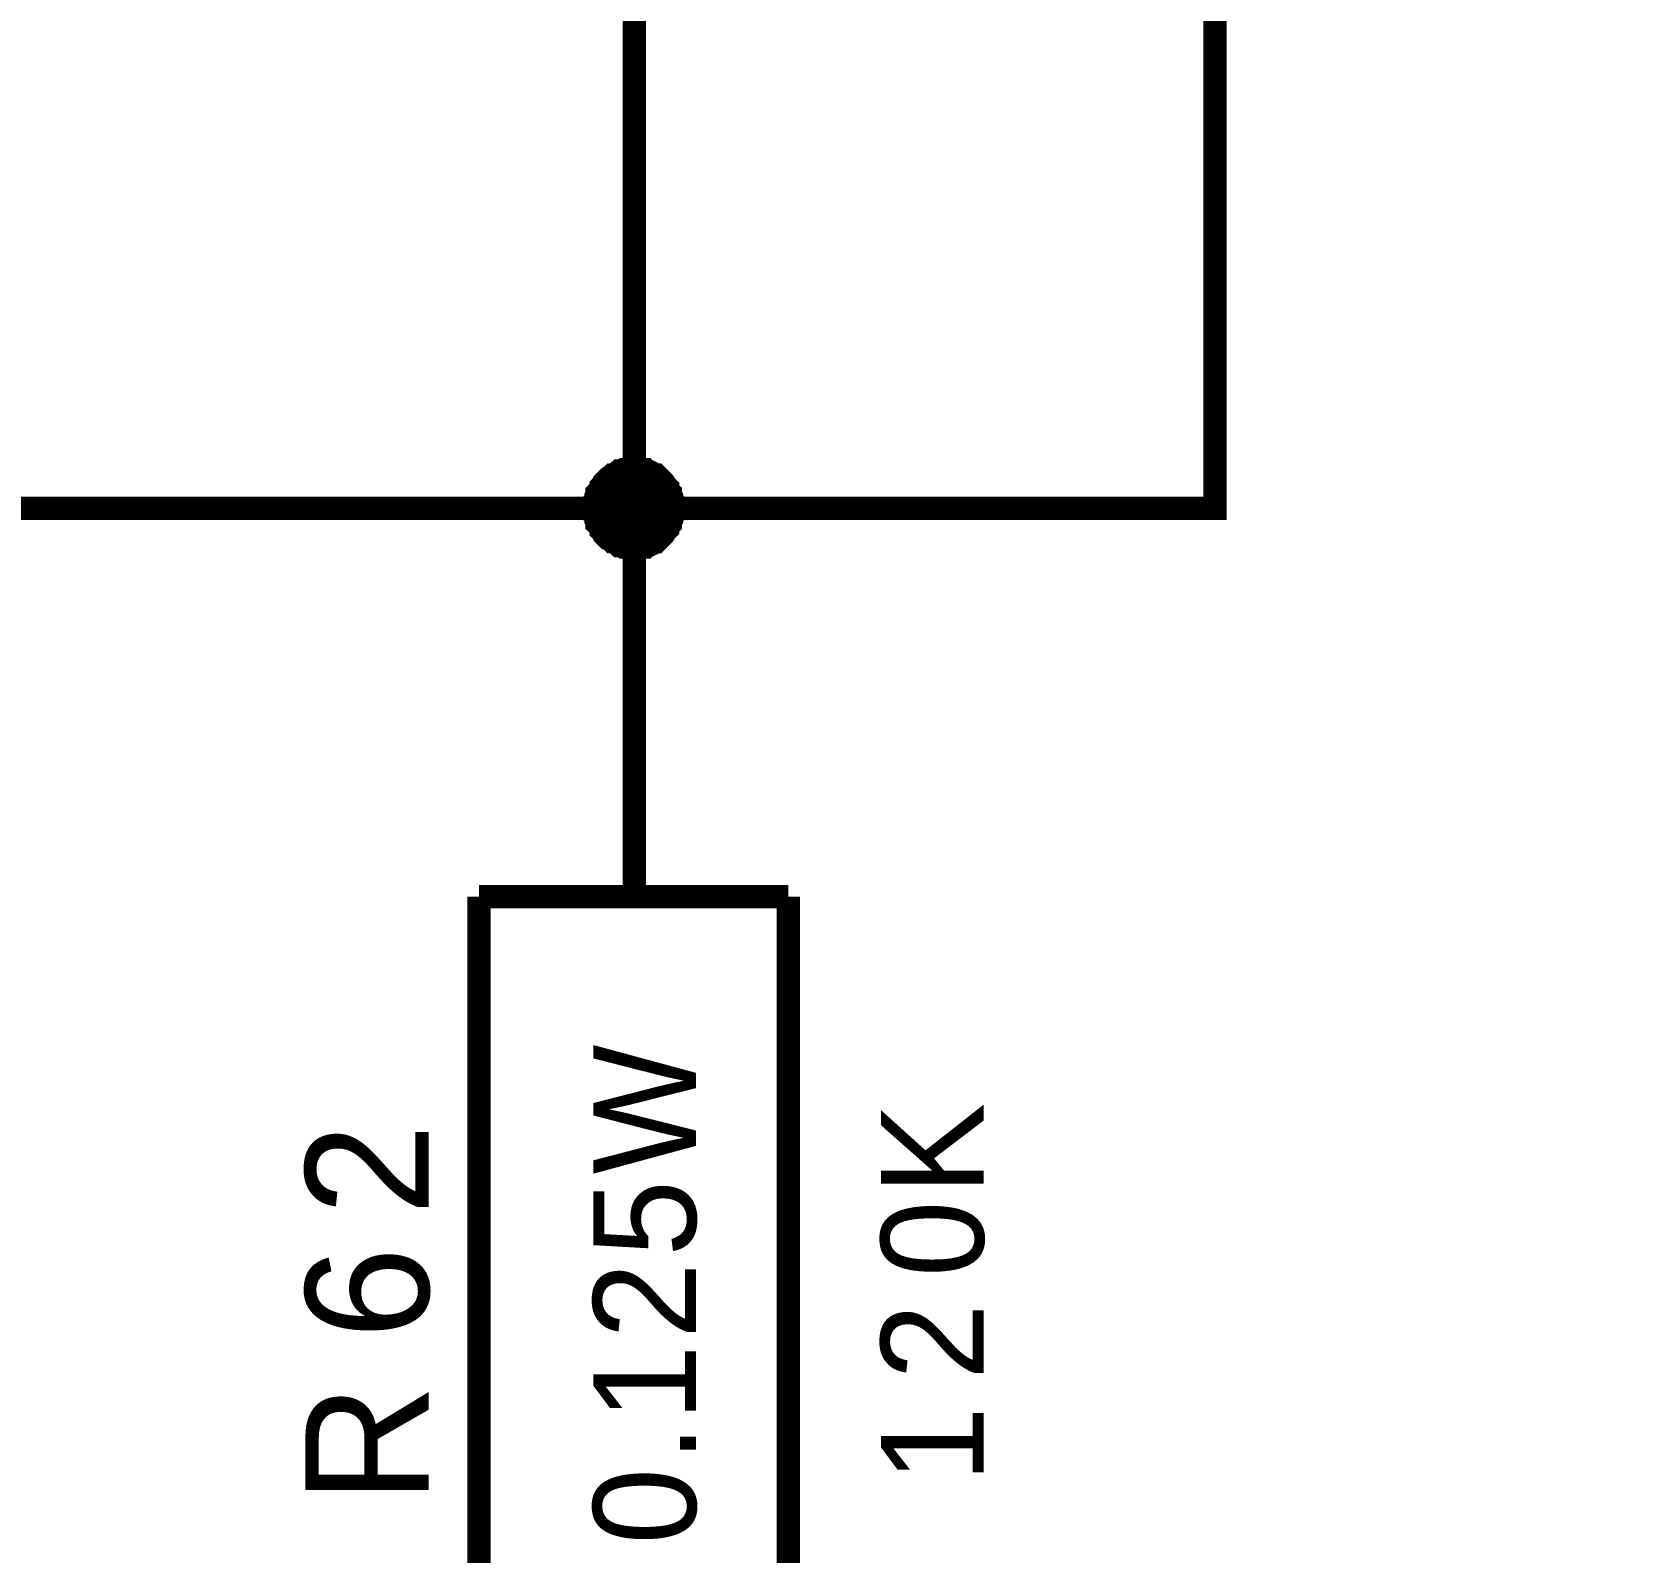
# Model space of a CAD drawing. Header units: millimetres. Extents: x 0 to 420, y 0 to 297.
# Drawn here: x 87.31 to 107.84, y 166.55 to 186.13 of the extents above; entities that cross this region are included whole.
import ezdxf

# ---------------------------------------------------------------- set-up
doc = ezdxf.new("R2010")
doc.units = ezdxf.units.MM
doc.layers.add('Sheet', color=255, linetype='Continuous')

msp = doc.modelspace()

# ---------------------------------------------------------------- linework, layer by layer
at = {"layer": 'Sheet'}
for points, const_width in [([(95.069, 179.995), (102.55, 179.995), (102.55, 215), (165.031, 215)], 0.3), ([(95.069, 189.997), (95.069, 179.995), (95.069, 177.495)], 0.3), ([(94.556, 179.995), (94.556, 180.028), (94.556, 180.045), (94.556, 180.078), (94.573, 180.094), (94.573, 180.127), (94.573, 180.144), (94.589, 180.177), (94.589, 180.194), (94.606, 180.21), (94.622, 180.243), (94.639, 180.26), (94.639, 180.276), (94.656, 180.293), (94.672, 180.326), (94.689, 180.343), (94.705, 180.359), (94.722, 180.376), (94.738, 180.392), (94.771, 180.409), (94.788, 180.426), (94.805, 180.426), (94.821, 180.442), (94.854, 180.459), (94.871, 180.475), (94.887, 180.475), (94.92, 180.492), (94.937, 180.492), (94.97, 180.492), (94.987, 180.508), (95.02, 180.508), (95.036, 180.508), (95.069, 180.508)], 0.3), ([(94.556, 179.995), (94.556, 180.028), (94.556, 180.045), (94.556, 180.078), (94.573, 180.094), (94.573, 180.127), (94.573, 180.144), (94.589, 180.177), (94.589, 180.194), (94.606, 180.21), (94.622, 180.243), (94.639, 180.26), (94.639, 180.276), (94.656, 180.293), (94.672, 180.326), (94.689, 180.343), (94.705, 180.359), (94.722, 180.376), (94.738, 180.392), (94.771, 180.409), (94.788, 180.426), (94.805, 180.426), (94.821, 180.442), (94.854, 180.459), (94.871, 180.475), (94.887, 180.475), (94.92, 180.492), (94.937, 180.492), (94.97, 180.492), (94.987, 180.508), (95.02, 180.508), (95.036, 180.508), (95.069, 180.508)], 0.3), ([(94.556, 179.995), (94.556, 180.028), (94.556, 180.045), (94.556, 180.078), (94.573, 180.094), (94.573, 180.127), (94.573, 180.144), (94.589, 180.177), (94.589, 180.194), (94.606, 180.21), (94.622, 180.243), (94.639, 180.26), (94.639, 180.276), (94.656, 180.293), (94.672, 180.326), (94.689, 180.343), (94.705, 180.359), (94.722, 180.376), (94.738, 180.392), (94.771, 180.409), (94.788, 180.426), (94.805, 180.426), (94.821, 180.442), (94.854, 180.459), (94.871, 180.475), (94.887, 180.475), (94.92, 180.492), (94.937, 180.492), (94.97, 180.492), (94.987, 180.508), (95.02, 180.508), (95.036, 180.508), (95.069, 180.508)], 0.3), ([(94.556, 179.995), (94.556, 180.028), (94.556, 180.045), (94.556, 180.078), (94.573, 180.094), (94.573, 180.127), (94.573, 180.144), (94.589, 180.177), (94.589, 180.194), (94.606, 180.21), (94.622, 180.243), (94.639, 180.26), (94.639, 180.276), (94.656, 180.293), (94.672, 180.326), (94.689, 180.343), (94.705, 180.359), (94.722, 180.376), (94.738, 180.392), (94.771, 180.409), (94.788, 180.426), (94.805, 180.426), (94.821, 180.442), (94.854, 180.459), (94.871, 180.475), (94.887, 180.475), (94.92, 180.492), (94.937, 180.492), (94.97, 180.492), (94.987, 180.508), (95.02, 180.508), (95.036, 180.508), (95.069, 180.508)], 0.3), ([(94.556, 179.995), (94.556, 180.028), (94.556, 180.045), (94.556, 180.078), (94.573, 180.094), (94.573, 180.127), (94.573, 180.144), (94.589, 180.177), (94.589, 180.194), (94.606, 180.21), (94.622, 180.243), (94.639, 180.26), (94.639, 180.276), (94.656, 180.293), (94.672, 180.326), (94.689, 180.343), (94.705, 180.359), (94.722, 180.376), (94.738, 180.392), (94.771, 180.409), (94.788, 180.426), (94.805, 180.426), (94.821, 180.442), (94.854, 180.459), (94.871, 180.475), (94.887, 180.475), (94.92, 180.492), (94.937, 180.492), (94.97, 180.492), (94.987, 180.508), (95.02, 180.508), (95.036, 180.508), (95.069, 180.508)], 0.3), ([(94.556, 179.995), (94.556, 180.028), (94.556, 180.045), (94.556, 180.078), (94.573, 180.094), (94.573, 180.127), (94.573, 180.144), (94.589, 180.177), (94.589, 180.194), (94.606, 180.21), (94.622, 180.243), (94.639, 180.26), (94.639, 180.276), (94.656, 180.293), (94.672, 180.326), (94.689, 180.343), (94.705, 180.359), (94.722, 180.376), (94.738, 180.392), (94.771, 180.409), (94.788, 180.426), (94.805, 180.426), (94.821, 180.442), (94.854, 180.459), (94.871, 180.475), (94.887, 180.475), (94.92, 180.492), (94.937, 180.492), (94.97, 180.492), (94.987, 180.508), (95.02, 180.508), (95.036, 180.508), (95.069, 180.508)], 0.3), ([(94.556, 179.995), (94.556, 180.028), (94.556, 180.045), (94.556, 180.078), (94.573, 180.094), (94.573, 180.127), (94.573, 180.144), (94.589, 180.177), (94.589, 180.194), (94.606, 180.21), (94.622, 180.243), (94.639, 180.26), (94.639, 180.276), (94.656, 180.293), (94.672, 180.326), (94.689, 180.343), (94.705, 180.359), (94.722, 180.376), (94.738, 180.392), (94.771, 180.409), (94.788, 180.426), (94.805, 180.426), (94.821, 180.442), (94.854, 180.459), (94.871, 180.475), (94.887, 180.475), (94.92, 180.492), (94.937, 180.492), (94.97, 180.492), (94.987, 180.508), (95.02, 180.508), (95.036, 180.508), (95.069, 180.508)], 0.0991), ([(94.556, 179.995), (94.556, 180.028), (94.556, 180.045), (94.556, 180.078), (94.573, 180.094), (94.573, 180.127), (94.573, 180.144), (94.589, 180.177), (94.589, 180.194), (94.606, 180.21), (94.622, 180.243), (94.639, 180.26), (94.639, 180.276), (94.656, 180.293), (94.672, 180.326), (94.689, 180.343), (94.705, 180.359), (94.722, 180.376), (94.738, 180.392), (94.771, 180.409), (94.788, 180.426), (94.805, 180.426), (94.821, 180.442), (94.854, 180.459), (94.871, 180.475), (94.887, 180.475), (94.92, 180.492), (94.937, 180.492), (94.97, 180.492), (94.987, 180.508), (95.02, 180.508), (95.036, 180.508), (95.069, 180.508)], 0.0991), ([(94.556, 179.995), (94.556, 180.028), (94.556, 180.045), (94.556, 180.078), (94.573, 180.094), (94.573, 180.127), (94.573, 180.144), (94.589, 180.177), (94.589, 180.194), (94.606, 180.21), (94.622, 180.243), (94.639, 180.26), (94.639, 180.276), (94.656, 180.293), (94.672, 180.326), (94.689, 180.343), (94.705, 180.359), (94.722, 180.376), (94.738, 180.392), (94.771, 180.409), (94.788, 180.426), (94.805, 180.426), (94.821, 180.442), (94.854, 180.459), (94.871, 180.475), (94.887, 180.475), (94.92, 180.492), (94.937, 180.492), (94.97, 180.492), (94.987, 180.508), (95.02, 180.508), (95.036, 180.508), (95.069, 180.508)], 0.0991), ([(94.556, 179.995), (94.556, 180.028), (94.556, 180.045), (94.556, 180.078), (94.573, 180.094), (94.573, 180.127), (94.573, 180.144), (94.589, 180.177), (94.589, 180.194), (94.606, 180.21), (94.622, 180.243), (94.639, 180.26), (94.639, 180.276), (94.656, 180.293), (94.672, 180.326), (94.689, 180.343), (94.705, 180.359), (94.722, 180.376), (94.738, 180.392), (94.771, 180.409), (94.788, 180.426), (94.805, 180.426), (94.821, 180.442), (94.854, 180.459), (94.871, 180.475), (94.887, 180.475), (94.92, 180.492), (94.937, 180.492), (94.97, 180.492), (94.987, 180.508), (95.02, 180.508), (95.036, 180.508), (95.069, 180.508)], 0.0991), ([(94.556, 179.995), (94.556, 180.028), (94.556, 180.045), (94.556, 180.078), (94.573, 180.094), (94.573, 180.127), (94.573, 180.144), (94.589, 180.177), (94.589, 180.194), (94.606, 180.21), (94.622, 180.243), (94.639, 180.26), (94.639, 180.276), (94.656, 180.293), (94.672, 180.326), (94.689, 180.343), (94.705, 180.359), (94.722, 180.376), (94.738, 180.392), (94.771, 180.409), (94.788, 180.426), (94.805, 180.426), (94.821, 180.442), (94.854, 180.459), (94.871, 180.475), (94.887, 180.475), (94.92, 180.492), (94.937, 180.492), (94.97, 180.492), (94.987, 180.508), (95.02, 180.508), (95.036, 180.508), (95.069, 180.508)], 0.0991), ([(94.556, 179.995), (94.556, 180.028), (94.556, 180.045), (94.556, 180.078), (94.573, 180.094), (94.573, 180.127), (94.573, 180.144), (94.589, 180.177), (94.589, 180.194), (94.606, 180.21), (94.622, 180.243), (94.639, 180.26), (94.639, 180.276), (94.656, 180.293), (94.672, 180.326), (94.689, 180.343), (94.705, 180.359), (94.722, 180.376), (94.738, 180.392), (94.771, 180.409), (94.788, 180.426), (94.805, 180.426), (94.821, 180.442), (94.854, 180.459), (94.871, 180.475), (94.887, 180.475), (94.92, 180.492), (94.937, 180.492), (94.97, 180.492), (94.987, 180.508), (95.02, 180.508), (95.036, 180.508), (95.069, 180.508)], 0.0991), ([(95.069, 180.508), (95.069, 180.508)], 0.3), ([(95.069, 180.508), (95.086, 180.508), (95.119, 180.508), (95.136, 180.508), (95.169, 180.492), (95.185, 180.492), (95.218, 180.492), (95.235, 180.475), (95.251, 180.475), (95.285, 180.459), (95.301, 180.442), (95.318, 180.426), (95.351, 180.426), (95.367, 180.409), (95.384, 180.392), (95.4, 180.376), (95.417, 180.359), (95.433, 180.343), (95.45, 180.326), (95.467, 180.293), (95.483, 180.276), (95.5, 180.26), (95.5, 180.243), (95.516, 180.21), (95.533, 180.194), (95.533, 180.177), (95.549, 180.144), (95.549, 180.127), (95.549, 180.094), (95.566, 180.078), (95.566, 180.045), (95.566, 180.028), (95.566, 179.995)], 0.3), ([(95.069, 180.508), (95.069, 180.508)], 0.3), ([(95.069, 180.508), (95.086, 180.508), (95.119, 180.508), (95.136, 180.508), (95.169, 180.492), (95.185, 180.492), (95.218, 180.492), (95.235, 180.475), (95.251, 180.475), (95.285, 180.459), (95.301, 180.442), (95.318, 180.426), (95.351, 180.426), (95.367, 180.409), (95.384, 180.392), (95.4, 180.376), (95.417, 180.359), (95.433, 180.343), (95.45, 180.326), (95.467, 180.293), (95.483, 180.276), (95.5, 180.26), (95.5, 180.243), (95.516, 180.21), (95.533, 180.194), (95.533, 180.177), (95.549, 180.144), (95.549, 180.127), (95.549, 180.094), (95.566, 180.078), (95.566, 180.045), (95.566, 180.028), (95.566, 179.995)], 0.3), ([(95.069, 180.508), (95.069, 180.508)], 0.3), ([(95.069, 180.508), (95.086, 180.508), (95.119, 180.508), (95.136, 180.508), (95.169, 180.492), (95.185, 180.492), (95.218, 180.492), (95.235, 180.475), (95.251, 180.475), (95.285, 180.459), (95.301, 180.442), (95.318, 180.426), (95.351, 180.426), (95.367, 180.409), (95.384, 180.392), (95.4, 180.376), (95.417, 180.359), (95.433, 180.343), (95.45, 180.326), (95.467, 180.293), (95.483, 180.276), (95.5, 180.26), (95.5, 180.243), (95.516, 180.21), (95.533, 180.194), (95.533, 180.177), (95.549, 180.144), (95.549, 180.127), (95.549, 180.094), (95.566, 180.078), (95.566, 180.045), (95.566, 180.028), (95.566, 179.995)], 0.3), ([(95.069, 180.508), (95.069, 180.508)], 0.3), ([(95.069, 180.508), (95.086, 180.508), (95.119, 180.508), (95.136, 180.508), (95.169, 180.492), (95.185, 180.492), (95.218, 180.492), (95.235, 180.475), (95.251, 180.475), (95.285, 180.459), (95.301, 180.442), (95.318, 180.426), (95.351, 180.426), (95.367, 180.409), (95.384, 180.392), (95.4, 180.376), (95.417, 180.359), (95.433, 180.343), (95.45, 180.326), (95.467, 180.293), (95.483, 180.276), (95.5, 180.26), (95.5, 180.243), (95.516, 180.21), (95.533, 180.194), (95.533, 180.177), (95.549, 180.144), (95.549, 180.127), (95.549, 180.094), (95.566, 180.078), (95.566, 180.045), (95.566, 180.028), (95.566, 179.995)], 0.3), ([(95.069, 180.508), (95.069, 180.508)], 0.3), ([(95.069, 180.508), (95.086, 180.508), (95.119, 180.508), (95.136, 180.508), (95.169, 180.492), (95.185, 180.492), (95.218, 180.492), (95.235, 180.475), (95.251, 180.475), (95.285, 180.459), (95.301, 180.442), (95.318, 180.426), (95.351, 180.426), (95.367, 180.409), (95.384, 180.392), (95.4, 180.376), (95.417, 180.359), (95.433, 180.343), (95.45, 180.326), (95.467, 180.293), (95.483, 180.276), (95.5, 180.26), (95.5, 180.243), (95.516, 180.21), (95.533, 180.194), (95.533, 180.177), (95.549, 180.144), (95.549, 180.127), (95.549, 180.094), (95.566, 180.078), (95.566, 180.045), (95.566, 180.028), (95.566, 179.995)], 0.3), ([(95.069, 180.508), (95.069, 180.508)], 0.3), ([(95.069, 180.508), (95.086, 180.508), (95.119, 180.508), (95.136, 180.508), (95.169, 180.492), (95.185, 180.492), (95.218, 180.492), (95.235, 180.475), (95.251, 180.475), (95.285, 180.459), (95.301, 180.442), (95.318, 180.426), (95.351, 180.426), (95.367, 180.409), (95.384, 180.392), (95.4, 180.376), (95.417, 180.359), (95.433, 180.343), (95.45, 180.326), (95.467, 180.293), (95.483, 180.276), (95.5, 180.26), (95.5, 180.243), (95.516, 180.21), (95.533, 180.194), (95.533, 180.177), (95.549, 180.144), (95.549, 180.127), (95.549, 180.094), (95.566, 180.078), (95.566, 180.045), (95.566, 180.028), (95.566, 179.995)], 0.3), ([(95.069, 180.508), (95.069, 180.508)], 0.0991), ([(95.069, 180.508), (95.086, 180.508), (95.119, 180.508), (95.136, 180.508), (95.169, 180.492), (95.185, 180.492), (95.218, 180.492), (95.235, 180.475), (95.251, 180.475), (95.285, 180.459), (95.301, 180.442), (95.318, 180.426), (95.351, 180.426), (95.367, 180.409), (95.384, 180.392), (95.4, 180.376), (95.417, 180.359), (95.433, 180.343), (95.45, 180.326), (95.467, 180.293), (95.483, 180.276), (95.5, 180.26), (95.5, 180.243), (95.516, 180.21), (95.533, 180.194), (95.533, 180.177), (95.549, 180.144), (95.549, 180.127), (95.549, 180.094), (95.566, 180.078), (95.566, 180.045), (95.566, 180.028), (95.566, 179.995)], 0.0991), ([(95.069, 180.508), (95.069, 180.508)], 0.0991), ([(95.069, 180.508), (95.086, 180.508), (95.119, 180.508), (95.136, 180.508), (95.169, 180.492), (95.185, 180.492), (95.218, 180.492), (95.235, 180.475), (95.251, 180.475), (95.285, 180.459), (95.301, 180.442), (95.318, 180.426), (95.351, 180.426), (95.367, 180.409), (95.384, 180.392), (95.4, 180.376), (95.417, 180.359), (95.433, 180.343), (95.45, 180.326), (95.467, 180.293), (95.483, 180.276), (95.5, 180.26), (95.5, 180.243), (95.516, 180.21), (95.533, 180.194), (95.533, 180.177), (95.549, 180.144), (95.549, 180.127), (95.549, 180.094), (95.566, 180.078), (95.566, 180.045), (95.566, 180.028), (95.566, 179.995)], 0.0991), ([(95.069, 180.508), (95.069, 180.508)], 0.0991), ([(95.069, 180.508), (95.086, 180.508), (95.119, 180.508), (95.136, 180.508), (95.169, 180.492), (95.185, 180.492), (95.218, 180.492), (95.235, 180.475), (95.251, 180.475), (95.285, 180.459), (95.301, 180.442), (95.318, 180.426), (95.351, 180.426), (95.367, 180.409), (95.384, 180.392), (95.4, 180.376), (95.417, 180.359), (95.433, 180.343), (95.45, 180.326), (95.467, 180.293), (95.483, 180.276), (95.5, 180.26), (95.5, 180.243), (95.516, 180.21), (95.533, 180.194), (95.533, 180.177), (95.549, 180.144), (95.549, 180.127), (95.549, 180.094), (95.566, 180.078), (95.566, 180.045), (95.566, 180.028), (95.566, 179.995)], 0.0991), ([(95.069, 180.508), (95.069, 180.508)], 0.0991), ([(95.069, 180.508), (95.086, 180.508), (95.119, 180.508), (95.136, 180.508), (95.169, 180.492), (95.185, 180.492), (95.218, 180.492), (95.235, 180.475), (95.251, 180.475), (95.285, 180.459), (95.301, 180.442), (95.318, 180.426), (95.351, 180.426), (95.367, 180.409), (95.384, 180.392), (95.4, 180.376), (95.417, 180.359), (95.433, 180.343), (95.45, 180.326), (95.467, 180.293), (95.483, 180.276), (95.5, 180.26), (95.5, 180.243), (95.516, 180.21), (95.533, 180.194), (95.533, 180.177), (95.549, 180.144), (95.549, 180.127), (95.549, 180.094), (95.566, 180.078), (95.566, 180.045), (95.566, 180.028), (95.566, 179.995)], 0.0991), ([(95.069, 180.508), (95.069, 180.508)], 0.0991), ([(95.069, 180.508), (95.086, 180.508), (95.119, 180.508), (95.136, 180.508), (95.169, 180.492), (95.185, 180.492), (95.218, 180.492), (95.235, 180.475), (95.251, 180.475), (95.285, 180.459), (95.301, 180.442), (95.318, 180.426), (95.351, 180.426), (95.367, 180.409), (95.384, 180.392), (95.4, 180.376), (95.417, 180.359), (95.433, 180.343), (95.45, 180.326), (95.467, 180.293), (95.483, 180.276), (95.5, 180.26), (95.5, 180.243), (95.516, 180.21), (95.533, 180.194), (95.533, 180.177), (95.549, 180.144), (95.549, 180.127), (95.549, 180.094), (95.566, 180.078), (95.566, 180.045), (95.566, 180.028), (95.566, 179.995)], 0.0991), ([(95.069, 180.508), (95.069, 180.508)], 0.0991), ([(95.069, 180.508), (95.086, 180.508), (95.119, 180.508), (95.136, 180.508), (95.169, 180.492), (95.185, 180.492), (95.218, 180.492), (95.235, 180.475), (95.251, 180.475), (95.285, 180.459), (95.301, 180.442), (95.318, 180.426), (95.351, 180.426), (95.367, 180.409), (95.384, 180.392), (95.4, 180.376), (95.417, 180.359), (95.433, 180.343), (95.45, 180.326), (95.467, 180.293), (95.483, 180.276), (95.5, 180.26), (95.5, 180.243), (95.516, 180.21), (95.533, 180.194), (95.533, 180.177), (95.549, 180.144), (95.549, 180.127), (95.549, 180.094), (95.566, 180.078), (95.566, 180.045), (95.566, 180.028), (95.566, 179.995)], 0.0991), ([(82.573, 173.736), (82.573, 179.995), (95.069, 179.995)], 0.3), ([(95.069, 179.482), (95.036, 179.482), (95.02, 179.482), (94.987, 179.482), (94.97, 179.498), (94.937, 179.498), (94.92, 179.498), (94.887, 179.515), (94.871, 179.515), (94.854, 179.531), (94.821, 179.548), (94.805, 179.564), (94.788, 179.564), (94.771, 179.581), (94.738, 179.598), (94.722, 179.614), (94.705, 179.631), (94.689, 179.647), (94.672, 179.664), (94.656, 179.697), (94.639, 179.713), (94.639, 179.73), (94.622, 179.747), (94.606, 179.78), (94.589, 179.796), (94.589, 179.813), (94.573, 179.846), (94.573, 179.863), (94.573, 179.896), (94.556, 179.912), (94.556, 179.945), (94.556, 179.962), (94.556, 179.995)], 0.3), ([(94.556, 179.995), (94.556, 179.995)], 0.3), ([(95.069, 179.482), (95.036, 179.482), (95.02, 179.482), (94.987, 179.482), (94.97, 179.498), (94.937, 179.498), (94.92, 179.498), (94.887, 179.515), (94.871, 179.515), (94.854, 179.531), (94.821, 179.548), (94.805, 179.564), (94.788, 179.564), (94.771, 179.581), (94.738, 179.598), (94.722, 179.614), (94.705, 179.631), (94.689, 179.647), (94.672, 179.664), (94.656, 179.697), (94.639, 179.713), (94.639, 179.73), (94.622, 179.747), (94.606, 179.78), (94.589, 179.796), (94.589, 179.813), (94.573, 179.846), (94.573, 179.863), (94.573, 179.896), (94.556, 179.912), (94.556, 179.945), (94.556, 179.962), (94.556, 179.995)], 0.3), ([(94.556, 179.995), (94.556, 179.995)], 0.3), ([(95.069, 179.482), (95.036, 179.482), (95.02, 179.482), (94.987, 179.482), (94.97, 179.498), (94.937, 179.498), (94.92, 179.498), (94.887, 179.515), (94.871, 179.515), (94.854, 179.531), (94.821, 179.548), (94.805, 179.564), (94.788, 179.564), (94.771, 179.581), (94.738, 179.598), (94.722, 179.614), (94.705, 179.631), (94.689, 179.647), (94.672, 179.664), (94.656, 179.697), (94.639, 179.713), (94.639, 179.73), (94.622, 179.747), (94.606, 179.78), (94.589, 179.796), (94.589, 179.813), (94.573, 179.846), (94.573, 179.863), (94.573, 179.896), (94.556, 179.912), (94.556, 179.945), (94.556, 179.962), (94.556, 179.995)], 0.3), ([(94.556, 179.995), (94.556, 179.995)], 0.3), ([(95.069, 179.482), (95.036, 179.482), (95.02, 179.482), (94.987, 179.482), (94.97, 179.498), (94.937, 179.498), (94.92, 179.498), (94.887, 179.515), (94.871, 179.515), (94.854, 179.531), (94.821, 179.548), (94.805, 179.564), (94.788, 179.564), (94.771, 179.581), (94.738, 179.598), (94.722, 179.614), (94.705, 179.631), (94.689, 179.647), (94.672, 179.664), (94.656, 179.697), (94.639, 179.713), (94.639, 179.73), (94.622, 179.747), (94.606, 179.78), (94.589, 179.796), (94.589, 179.813), (94.573, 179.846), (94.573, 179.863), (94.573, 179.896), (94.556, 179.912), (94.556, 179.945), (94.556, 179.962), (94.556, 179.995)], 0.3), ([(94.556, 179.995), (94.556, 179.995)], 0.3), ([(95.069, 179.482), (95.036, 179.482), (95.02, 179.482), (94.987, 179.482), (94.97, 179.498), (94.937, 179.498), (94.92, 179.498), (94.887, 179.515), (94.871, 179.515), (94.854, 179.531), (94.821, 179.548), (94.805, 179.564), (94.788, 179.564), (94.771, 179.581), (94.738, 179.598), (94.722, 179.614), (94.705, 179.631), (94.689, 179.647), (94.672, 179.664), (94.656, 179.697), (94.639, 179.713), (94.639, 179.73), (94.622, 179.747), (94.606, 179.78), (94.589, 179.796), (94.589, 179.813), (94.573, 179.846), (94.573, 179.863), (94.573, 179.896), (94.556, 179.912), (94.556, 179.945), (94.556, 179.962), (94.556, 179.995)], 0.3), ([(94.556, 179.995), (94.556, 179.995)], 0.3), ([(95.069, 179.482), (95.036, 179.482), (95.02, 179.482), (94.987, 179.482), (94.97, 179.498), (94.937, 179.498), (94.92, 179.498), (94.887, 179.515), (94.871, 179.515), (94.854, 179.531), (94.821, 179.548), (94.805, 179.564), (94.788, 179.564), (94.771, 179.581), (94.738, 179.598), (94.722, 179.614), (94.705, 179.631), (94.689, 179.647), (94.672, 179.664), (94.656, 179.697), (94.639, 179.713), (94.639, 179.73), (94.622, 179.747), (94.606, 179.78), (94.589, 179.796), (94.589, 179.813), (94.573, 179.846), (94.573, 179.863), (94.573, 179.896), (94.556, 179.912), (94.556, 179.945), (94.556, 179.962), (94.556, 179.995)], 0.3), ([(94.556, 179.995), (94.556, 179.995)], 0.3), ([(95.566, 179.995), (95.566, 179.962), (95.566, 179.945), (95.566, 179.912), (95.549, 179.896), (95.549, 179.863), (95.549, 179.846), (95.533, 179.813), (95.533, 179.796), (95.516, 179.78), (95.5, 179.747), (95.5, 179.73), (95.483, 179.713), (95.467, 179.697), (95.45, 179.664), (95.433, 179.647), (95.417, 179.631), (95.4, 179.614), (95.384, 179.598), (95.367, 179.581), (95.351, 179.564), (95.318, 179.564), (95.301, 179.548), (95.285, 179.531), (95.251, 179.515), (95.235, 179.515), (95.218, 179.498), (95.185, 179.498), (95.169, 179.498), (95.136, 179.482), (95.119, 179.482), (95.086, 179.482), (95.069, 179.482)], 0.3), ([(95.566, 179.995), (95.566, 179.962), (95.566, 179.945), (95.566, 179.912), (95.549, 179.896), (95.549, 179.863), (95.549, 179.846), (95.533, 179.813), (95.533, 179.796), (95.516, 179.78), (95.5, 179.747), (95.5, 179.73), (95.483, 179.713), (95.467, 179.697), (95.45, 179.664), (95.433, 179.647), (95.417, 179.631), (95.4, 179.614), (95.384, 179.598), (95.367, 179.581), (95.351, 179.564), (95.318, 179.564), (95.301, 179.548), (95.285, 179.531), (95.251, 179.515), (95.235, 179.515), (95.218, 179.498), (95.185, 179.498), (95.169, 179.498), (95.136, 179.482), (95.119, 179.482), (95.086, 179.482), (95.069, 179.482)], 0.3), ([(95.566, 179.995), (95.566, 179.962), (95.566, 179.945), (95.566, 179.912), (95.549, 179.896), (95.549, 179.863), (95.549, 179.846), (95.533, 179.813), (95.533, 179.796), (95.516, 179.78), (95.5, 179.747), (95.5, 179.73), (95.483, 179.713), (95.467, 179.697), (95.45, 179.664), (95.433, 179.647), (95.417, 179.631), (95.4, 179.614), (95.384, 179.598), (95.367, 179.581), (95.351, 179.564), (95.318, 179.564), (95.301, 179.548), (95.285, 179.531), (95.251, 179.515), (95.235, 179.515), (95.218, 179.498), (95.185, 179.498), (95.169, 179.498), (95.136, 179.482), (95.119, 179.482), (95.086, 179.482), (95.069, 179.482)], 0.3), ([(95.566, 179.995), (95.566, 179.962), (95.566, 179.945), (95.566, 179.912), (95.549, 179.896), (95.549, 179.863), (95.549, 179.846), (95.533, 179.813), (95.533, 179.796), (95.516, 179.78), (95.5, 179.747), (95.5, 179.73), (95.483, 179.713), (95.467, 179.697), (95.45, 179.664), (95.433, 179.647), (95.417, 179.631), (95.4, 179.614), (95.384, 179.598), (95.367, 179.581), (95.351, 179.564), (95.318, 179.564), (95.301, 179.548), (95.285, 179.531), (95.251, 179.515), (95.235, 179.515), (95.218, 179.498), (95.185, 179.498), (95.169, 179.498), (95.136, 179.482), (95.119, 179.482), (95.086, 179.482), (95.069, 179.482)], 0.3), ([(95.566, 179.995), (95.566, 179.962), (95.566, 179.945), (95.566, 179.912), (95.549, 179.896), (95.549, 179.863), (95.549, 179.846), (95.533, 179.813), (95.533, 179.796), (95.516, 179.78), (95.5, 179.747), (95.5, 179.73), (95.483, 179.713), (95.467, 179.697), (95.45, 179.664), (95.433, 179.647), (95.417, 179.631), (95.4, 179.614), (95.384, 179.598), (95.367, 179.581), (95.351, 179.564), (95.318, 179.564), (95.301, 179.548), (95.285, 179.531), (95.251, 179.515), (95.235, 179.515), (95.218, 179.498), (95.185, 179.498), (95.169, 179.498), (95.136, 179.482), (95.119, 179.482), (95.086, 179.482), (95.069, 179.482)], 0.3), ([(95.566, 179.995), (95.566, 179.962), (95.566, 179.945), (95.566, 179.912), (95.549, 179.896), (95.549, 179.863), (95.549, 179.846), (95.533, 179.813), (95.533, 179.796), (95.516, 179.78), (95.5, 179.747), (95.5, 179.73), (95.483, 179.713), (95.467, 179.697), (95.45, 179.664), (95.433, 179.647), (95.417, 179.631), (95.4, 179.614), (95.384, 179.598), (95.367, 179.581), (95.351, 179.564), (95.318, 179.564), (95.301, 179.548), (95.285, 179.531), (95.251, 179.515), (95.235, 179.515), (95.218, 179.498), (95.185, 179.498), (95.169, 179.498), (95.136, 179.482), (95.119, 179.482), (95.086, 179.482), (95.069, 179.482)], 0.3), ([(95.566, 179.995), (95.566, 179.995), (95.566, 179.995), (95.566, 179.995), (95.566, 179.995), (95.566, 179.995), (95.566, 179.995), (95.566, 179.995), (95.566, 179.995), (95.566, 179.995), (95.566, 179.995), (95.566, 179.995), (95.566, 179.995), (95.566, 179.995), (95.566, 179.995), (95.566, 179.995), (95.566, 179.995), (95.566, 179.995), (95.566, 179.995), (95.566, 179.995), (95.566, 179.995), (95.566, 179.995), (95.566, 179.995), (95.566, 179.995), (95.566, 179.995), (95.566, 179.995), (95.566, 179.995), (95.566, 179.995), (95.566, 179.995), (95.566, 179.995), (95.566, 179.995), (95.566, 179.995), (95.566, 179.995)], 0.3), ([(95.566, 179.995), (95.566, 179.995)], 0.3), ([(95.566, 179.995), (95.566, 179.995), (95.566, 179.995), (95.566, 179.995), (95.566, 179.995), (95.566, 179.995), (95.566, 179.995), (95.566, 179.995), (95.566, 179.995), (95.566, 179.995), (95.566, 179.995), (95.566, 179.995), (95.566, 179.995), (95.566, 179.995), (95.566, 179.995), (95.566, 179.995), (95.566, 179.995), (95.566, 179.995), (95.566, 179.995), (95.566, 179.995), (95.566, 179.995), (95.566, 179.995), (95.566, 179.995), (95.566, 179.995), (95.566, 179.995), (95.566, 179.995), (95.566, 179.995), (95.566, 179.995), (95.566, 179.995), (95.566, 179.995), (95.566, 179.995), (95.566, 179.995), (95.566, 179.995)], 0.3), ([(95.566, 179.995), (95.566, 179.995)], 0.3), ([(95.566, 179.995), (95.566, 179.995), (95.566, 179.995), (95.566, 179.995), (95.566, 179.995), (95.566, 179.995), (95.566, 179.995), (95.566, 179.995), (95.566, 179.995), (95.566, 179.995), (95.566, 179.995), (95.566, 179.995), (95.566, 179.995), (95.566, 179.995), (95.566, 179.995), (95.566, 179.995), (95.566, 179.995), (95.566, 179.995), (95.566, 179.995), (95.566, 179.995), (95.566, 179.995), (95.566, 179.995), (95.566, 179.995), (95.566, 179.995), (95.566, 179.995), (95.566, 179.995), (95.566, 179.995), (95.566, 179.995), (95.566, 179.995), (95.566, 179.995), (95.566, 179.995), (95.566, 179.995), (95.566, 179.995)], 0.3), ([(95.566, 179.995), (95.566, 179.995)], 0.3), ([(95.566, 179.995), (95.566, 179.995), (95.566, 179.995), (95.566, 179.995), (95.566, 179.995), (95.566, 179.995), (95.566, 179.995), (95.566, 179.995), (95.566, 179.995), (95.566, 179.995), (95.566, 179.995), (95.566, 179.995), (95.566, 179.995), (95.566, 179.995), (95.566, 179.995), (95.566, 179.995), (95.566, 179.995), (95.566, 179.995), (95.566, 179.995), (95.566, 179.995), (95.566, 179.995), (95.566, 179.995), (95.566, 179.995), (95.566, 179.995), (95.566, 179.995), (95.566, 179.995), (95.566, 179.995), (95.566, 179.995), (95.566, 179.995), (95.566, 179.995), (95.566, 179.995), (95.566, 179.995), (95.566, 179.995)], 0.3), ([(95.566, 179.995), (95.566, 179.995)], 0.3), ([(95.566, 179.995), (95.566, 179.995), (95.566, 179.995), (95.566, 179.995), (95.566, 179.995), (95.566, 179.995), (95.566, 179.995), (95.566, 179.995), (95.566, 179.995), (95.566, 179.995), (95.566, 179.995), (95.566, 179.995), (95.566, 179.995), (95.566, 179.995), (95.566, 179.995), (95.566, 179.995), (95.566, 179.995), (95.566, 179.995), (95.566, 179.995), (95.566, 179.995), (95.566, 179.995), (95.566, 179.995), (95.566, 179.995), (95.566, 179.995), (95.566, 179.995), (95.566, 179.995), (95.566, 179.995), (95.566, 179.995), (95.566, 179.995), (95.566, 179.995), (95.566, 179.995), (95.566, 179.995), (95.566, 179.995)], 0.3), ([(95.566, 179.995), (95.566, 179.995)], 0.3), ([(95.566, 179.995), (95.566, 179.995), (95.566, 179.995), (95.566, 179.995), (95.566, 179.995), (95.566, 179.995), (95.566, 179.995), (95.566, 179.995), (95.566, 179.995), (95.566, 179.995), (95.566, 179.995), (95.566, 179.995), (95.566, 179.995), (95.566, 179.995), (95.566, 179.995), (95.566, 179.995), (95.566, 179.995), (95.566, 179.995), (95.566, 179.995), (95.566, 179.995), (95.566, 179.995), (95.566, 179.995), (95.566, 179.995), (95.566, 179.995), (95.566, 179.995), (95.566, 179.995), (95.566, 179.995), (95.566, 179.995), (95.566, 179.995), (95.566, 179.995), (95.566, 179.995), (95.566, 179.995), (95.566, 179.995)], 0.3), ([(95.566, 179.995), (95.566, 179.995)], 0.3), ([(95.069, 179.482), (95.036, 179.482), (95.02, 179.482), (94.987, 179.482), (94.97, 179.498), (94.937, 179.498), (94.92, 179.498), (94.887, 179.515), (94.871, 179.515), (94.854, 179.531), (94.821, 179.548), (94.805, 179.564), (94.788, 179.564), (94.771, 179.581), (94.738, 179.598), (94.722, 179.614), (94.705, 179.631), (94.689, 179.647), (94.672, 179.664), (94.656, 179.697), (94.639, 179.713), (94.639, 179.73), (94.622, 179.747), (94.606, 179.78), (94.589, 179.796), (94.589, 179.813), (94.573, 179.846), (94.573, 179.863), (94.573, 179.896), (94.556, 179.912), (94.556, 179.945), (94.556, 179.962), (94.556, 179.995)], 0.0991), ([(94.556, 179.995), (94.556, 179.995)], 0.0991), ([(95.069, 179.482), (95.036, 179.482), (95.02, 179.482), (94.987, 179.482), (94.97, 179.498), (94.937, 179.498), (94.92, 179.498), (94.887, 179.515), (94.871, 179.515), (94.854, 179.531), (94.821, 179.548), (94.805, 179.564), (94.788, 179.564), (94.771, 179.581), (94.738, 179.598), (94.722, 179.614), (94.705, 179.631), (94.689, 179.647), (94.672, 179.664), (94.656, 179.697), (94.639, 179.713), (94.639, 179.73), (94.622, 179.747), (94.606, 179.78), (94.589, 179.796), (94.589, 179.813), (94.573, 179.846), (94.573, 179.863), (94.573, 179.896), (94.556, 179.912), (94.556, 179.945), (94.556, 179.962), (94.556, 179.995)], 0.0991), ([(94.556, 179.995), (94.556, 179.995)], 0.0991), ([(95.069, 179.482), (95.036, 179.482), (95.02, 179.482), (94.987, 179.482), (94.97, 179.498), (94.937, 179.498), (94.92, 179.498), (94.887, 179.515), (94.871, 179.515), (94.854, 179.531), (94.821, 179.548), (94.805, 179.564), (94.788, 179.564), (94.771, 179.581), (94.738, 179.598), (94.722, 179.614), (94.705, 179.631), (94.689, 179.647), (94.672, 179.664), (94.656, 179.697), (94.639, 179.713), (94.639, 179.73), (94.622, 179.747), (94.606, 179.78), (94.589, 179.796), (94.589, 179.813), (94.573, 179.846), (94.573, 179.863), (94.573, 179.896), (94.556, 179.912), (94.556, 179.945), (94.556, 179.962), (94.556, 179.995)], 0.0991), ([(94.556, 179.995), (94.556, 179.995)], 0.0991), ([(95.069, 179.482), (95.036, 179.482), (95.02, 179.482), (94.987, 179.482), (94.97, 179.498), (94.937, 179.498), (94.92, 179.498), (94.887, 179.515), (94.871, 179.515), (94.854, 179.531), (94.821, 179.548), (94.805, 179.564), (94.788, 179.564), (94.771, 179.581), (94.738, 179.598), (94.722, 179.614), (94.705, 179.631), (94.689, 179.647), (94.672, 179.664), (94.656, 179.697), (94.639, 179.713), (94.639, 179.73), (94.622, 179.747), (94.606, 179.78), (94.589, 179.796), (94.589, 179.813), (94.573, 179.846), (94.573, 179.863), (94.573, 179.896), (94.556, 179.912), (94.556, 179.945), (94.556, 179.962), (94.556, 179.995)], 0.0991), ([(94.556, 179.995), (94.556, 179.995)], 0.0991), ([(95.069, 179.482), (95.036, 179.482), (95.02, 179.482), (94.987, 179.482), (94.97, 179.498), (94.937, 179.498), (94.92, 179.498), (94.887, 179.515), (94.871, 179.515), (94.854, 179.531), (94.821, 179.548), (94.805, 179.564), (94.788, 179.564), (94.771, 179.581), (94.738, 179.598), (94.722, 179.614), (94.705, 179.631), (94.689, 179.647), (94.672, 179.664), (94.656, 179.697), (94.639, 179.713), (94.639, 179.73), (94.622, 179.747), (94.606, 179.78), (94.589, 179.796), (94.589, 179.813), (94.573, 179.846), (94.573, 179.863), (94.573, 179.896), (94.556, 179.912), (94.556, 179.945), (94.556, 179.962), (94.556, 179.995)], 0.0991), ([(94.556, 179.995), (94.556, 179.995)], 0.0991), ([(95.069, 179.482), (95.036, 179.482), (95.02, 179.482), (94.987, 179.482), (94.97, 179.498), (94.937, 179.498), (94.92, 179.498), (94.887, 179.515), (94.871, 179.515), (94.854, 179.531), (94.821, 179.548), (94.805, 179.564), (94.788, 179.564), (94.771, 179.581), (94.738, 179.598), (94.722, 179.614), (94.705, 179.631), (94.689, 179.647), (94.672, 179.664), (94.656, 179.697), (94.639, 179.713), (94.639, 179.73), (94.622, 179.747), (94.606, 179.78), (94.589, 179.796), (94.589, 179.813), (94.573, 179.846), (94.573, 179.863), (94.573, 179.896), (94.556, 179.912), (94.556, 179.945), (94.556, 179.962), (94.556, 179.995)], 0.0991), ([(94.556, 179.995), (94.556, 179.995)], 0.0991), ([(95.566, 179.995), (95.566, 179.962), (95.566, 179.945), (95.566, 179.912), (95.549, 179.896), (95.549, 179.863), (95.549, 179.846), (95.533, 179.813), (95.533, 179.796), (95.516, 179.78), (95.5, 179.747), (95.5, 179.73), (95.483, 179.713), (95.467, 179.697), (95.45, 179.664), (95.433, 179.647), (95.417, 179.631), (95.4, 179.614), (95.384, 179.598), (95.367, 179.581), (95.351, 179.564), (95.318, 179.564), (95.301, 179.548), (95.285, 179.531), (95.251, 179.515), (95.235, 179.515), (95.218, 179.498), (95.185, 179.498), (95.169, 179.498), (95.136, 179.482), (95.119, 179.482), (95.086, 179.482), (95.069, 179.482)], 0.0991), ([(95.566, 179.995), (95.566, 179.962), (95.566, 179.945), (95.566, 179.912), (95.549, 179.896), (95.549, 179.863), (95.549, 179.846), (95.533, 179.813), (95.533, 179.796), (95.516, 179.78), (95.5, 179.747), (95.5, 179.73), (95.483, 179.713), (95.467, 179.697), (95.45, 179.664), (95.433, 179.647), (95.417, 179.631), (95.4, 179.614), (95.384, 179.598), (95.367, 179.581), (95.351, 179.564), (95.318, 179.564), (95.301, 179.548), (95.285, 179.531), (95.251, 179.515), (95.235, 179.515), (95.218, 179.498), (95.185, 179.498), (95.169, 179.498), (95.136, 179.482), (95.119, 179.482), (95.086, 179.482), (95.069, 179.482)], 0.0991), ([(95.566, 179.995), (95.566, 179.962), (95.566, 179.945), (95.566, 179.912), (95.549, 179.896), (95.549, 179.863), (95.549, 179.846), (95.533, 179.813), (95.533, 179.796), (95.516, 179.78), (95.5, 179.747), (95.5, 179.73), (95.483, 179.713), (95.467, 179.697), (95.45, 179.664), (95.433, 179.647), (95.417, 179.631), (95.4, 179.614), (95.384, 179.598), (95.367, 179.581), (95.351, 179.564), (95.318, 179.564), (95.301, 179.548), (95.285, 179.531), (95.251, 179.515), (95.235, 179.515), (95.218, 179.498), (95.185, 179.498), (95.169, 179.498), (95.136, 179.482), (95.119, 179.482), (95.086, 179.482), (95.069, 179.482)], 0.0991), ([(95.566, 179.995), (95.566, 179.962), (95.566, 179.945), (95.566, 179.912), (95.549, 179.896), (95.549, 179.863), (95.549, 179.846), (95.533, 179.813), (95.533, 179.796), (95.516, 179.78), (95.5, 179.747), (95.5, 179.73), (95.483, 179.713), (95.467, 179.697), (95.45, 179.664), (95.433, 179.647), (95.417, 179.631), (95.4, 179.614), (95.384, 179.598), (95.367, 179.581), (95.351, 179.564), (95.318, 179.564), (95.301, 179.548), (95.285, 179.531), (95.251, 179.515), (95.235, 179.515), (95.218, 179.498), (95.185, 179.498), (95.169, 179.498), (95.136, 179.482), (95.119, 179.482), (95.086, 179.482), (95.069, 179.482)], 0.0991), ([(95.566, 179.995), (95.566, 179.962), (95.566, 179.945), (95.566, 179.912), (95.549, 179.896), (95.549, 179.863), (95.549, 179.846), (95.533, 179.813), (95.533, 179.796), (95.516, 179.78), (95.5, 179.747), (95.5, 179.73), (95.483, 179.713), (95.467, 179.697), (95.45, 179.664), (95.433, 179.647), (95.417, 179.631), (95.4, 179.614), (95.384, 179.598), (95.367, 179.581), (95.351, 179.564), (95.318, 179.564), (95.301, 179.548), (95.285, 179.531), (95.251, 179.515), (95.235, 179.515), (95.218, 179.498), (95.185, 179.498), (95.169, 179.498), (95.136, 179.482), (95.119, 179.482), (95.086, 179.482), (95.069, 179.482)], 0.0991), ([(95.566, 179.995), (95.566, 179.962), (95.566, 179.945), (95.566, 179.912), (95.549, 179.896), (95.549, 179.863), (95.549, 179.846), (95.533, 179.813), (95.533, 179.796), (95.516, 179.78), (95.5, 179.747), (95.5, 179.73), (95.483, 179.713), (95.467, 179.697), (95.45, 179.664), (95.433, 179.647), (95.417, 179.631), (95.4, 179.614), (95.384, 179.598), (95.367, 179.581), (95.351, 179.564), (95.318, 179.564), (95.301, 179.548), (95.285, 179.531), (95.251, 179.515), (95.235, 179.515), (95.218, 179.498), (95.185, 179.498), (95.169, 179.498), (95.136, 179.482), (95.119, 179.482), (95.086, 179.482), (95.069, 179.482)], 0.0991), ([(95.566, 179.995), (95.566, 179.995), (95.566, 179.995), (95.566, 179.995), (95.566, 179.995), (95.566, 179.995), (95.566, 179.995), (95.566, 179.995), (95.566, 179.995), (95.566, 179.995), (95.566, 179.995), (95.566, 179.995), (95.566, 179.995), (95.566, 179.995), (95.566, 179.995), (95.566, 179.995), (95.566, 179.995), (95.566, 179.995), (95.566, 179.995), (95.566, 179.995), (95.566, 179.995), (95.566, 179.995), (95.566, 179.995), (95.566, 179.995), (95.566, 179.995), (95.566, 179.995), (95.566, 179.995), (95.566, 179.995), (95.566, 179.995), (95.566, 179.995), (95.566, 179.995), (95.566, 179.995), (95.566, 179.995)], 0.0991), ([(95.566, 179.995), (95.566, 179.995)], 0.0991), ([(95.566, 179.995), (95.566, 179.995), (95.566, 179.995), (95.566, 179.995), (95.566, 179.995), (95.566, 179.995), (95.566, 179.995), (95.566, 179.995), (95.566, 179.995), (95.566, 179.995), (95.566, 179.995), (95.566, 179.995), (95.566, 179.995), (95.566, 179.995), (95.566, 179.995), (95.566, 179.995), (95.566, 179.995), (95.566, 179.995), (95.566, 179.995), (95.566, 179.995), (95.566, 179.995), (95.566, 179.995), (95.566, 179.995), (95.566, 179.995), (95.566, 179.995), (95.566, 179.995), (95.566, 179.995), (95.566, 179.995), (95.566, 179.995), (95.566, 179.995), (95.566, 179.995), (95.566, 179.995), (95.566, 179.995)], 0.0991), ([(95.566, 179.995), (95.566, 179.995)], 0.0991), ([(95.566, 179.995), (95.566, 179.995), (95.566, 179.995), (95.566, 179.995), (95.566, 179.995), (95.566, 179.995), (95.566, 179.995), (95.566, 179.995), (95.566, 179.995), (95.566, 179.995), (95.566, 179.995), (95.566, 179.995), (95.566, 179.995), (95.566, 179.995), (95.566, 179.995), (95.566, 179.995), (95.566, 179.995), (95.566, 179.995), (95.566, 179.995), (95.566, 179.995), (95.566, 179.995), (95.566, 179.995), (95.566, 179.995), (95.566, 179.995), (95.566, 179.995), (95.566, 179.995), (95.566, 179.995), (95.566, 179.995), (95.566, 179.995), (95.566, 179.995), (95.566, 179.995), (95.566, 179.995), (95.566, 179.995)], 0.0991), ([(95.566, 179.995), (95.566, 179.995)], 0.0991), ([(95.566, 179.995), (95.566, 179.995), (95.566, 179.995), (95.566, 179.995), (95.566, 179.995), (95.566, 179.995), (95.566, 179.995), (95.566, 179.995), (95.566, 179.995), (95.566, 179.995), (95.566, 179.995), (95.566, 179.995), (95.566, 179.995), (95.566, 179.995), (95.566, 179.995), (95.566, 179.995), (95.566, 179.995), (95.566, 179.995), (95.566, 179.995), (95.566, 179.995), (95.566, 179.995), (95.566, 179.995), (95.566, 179.995), (95.566, 179.995), (95.566, 179.995), (95.566, 179.995), (95.566, 179.995), (95.566, 179.995), (95.566, 179.995), (95.566, 179.995), (95.566, 179.995), (95.566, 179.995), (95.566, 179.995)], 0.0991), ([(95.566, 179.995), (95.566, 179.995)], 0.0991), ([(95.566, 179.995), (95.566, 179.995), (95.566, 179.995), (95.566, 179.995), (95.566, 179.995), (95.566, 179.995), (95.566, 179.995), (95.566, 179.995), (95.566, 179.995), (95.566, 179.995), (95.566, 179.995), (95.566, 179.995), (95.566, 179.995), (95.566, 179.995), (95.566, 179.995), (95.566, 179.995), (95.566, 179.995), (95.566, 179.995), (95.566, 179.995), (95.566, 179.995), (95.566, 179.995), (95.566, 179.995), (95.566, 179.995), (95.566, 179.995), (95.566, 179.995), (95.566, 179.995), (95.566, 179.995), (95.566, 179.995), (95.566, 179.995), (95.566, 179.995), (95.566, 179.995), (95.566, 179.995), (95.566, 179.995)], 0.0991), ([(95.566, 179.995), (95.566, 179.995)], 0.0991), ([(95.566, 179.995), (95.566, 179.995), (95.566, 179.995), (95.566, 179.995), (95.566, 179.995), (95.566, 179.995), (95.566, 179.995), (95.566, 179.995), (95.566, 179.995), (95.566, 179.995), (95.566, 179.995), (95.566, 179.995), (95.566, 179.995), (95.566, 179.995), (95.566, 179.995), (95.566, 179.995), (95.566, 179.995), (95.566, 179.995), (95.566, 179.995), (95.566, 179.995), (95.566, 179.995), (95.566, 179.995), (95.566, 179.995), (95.566, 179.995), (95.566, 179.995), (95.566, 179.995), (95.566, 179.995), (95.566, 179.995), (95.566, 179.995), (95.566, 179.995), (95.566, 179.995), (95.566, 179.995), (95.566, 179.995)], 0.0991), ([(95.566, 179.995), (95.566, 179.995)], 0.0991), ([(95.069, 174.994), (95.069, 177.495)], 0.3), ([(93.067, 174.994), (97.055, 174.994)], 0.3), ([(93.067, 164.993), (93.067, 174.994)], 0.3), ([(97.055, 164.993), (97.055, 174.994)], 0.3)]:
    msp.add_lwpolyline(points, dxfattribs=dict(at, const_width=const_width))
at = {"layer": 'Sheet', "const_width": 0.508}
msp.add_lwpolyline([(94.746, 180, 1), (95.254, 180, 1)], format="xyb", close=True, dxfattribs=at)

# ---------------------------------------------------------------- texts
at = {"layer": 'Sheet'}
for s, height, p in [('W', 1.325, (95.864, 171.417)), ('K', 1.325, (99.571, 171.153)), ('2', 1.59, (92.421, 170.888)), ('5', 1.325, (95.864, 170.358)), ('0', 1.325, (99.571, 170.093)), ('6', 1.59, (92.421, 169.298)), ('2', 1.325, (95.864, 169.298)), ('2', 1.325, (99.571, 168.768)), ('1', 1.325, (95.864, 168.238)), ('R', 1.59, (92.421, 167.178)), ('1', 1.325, (99.571, 167.443)), ('.', 1.325, (95.864, 167.708)), ('0', 1.325, (95.864, 166.649))]:
    msp.add_text(s, height=height, rotation=90, dxfattribs=at).set_placement(p)

doc.saveas('drawing.dxf')
